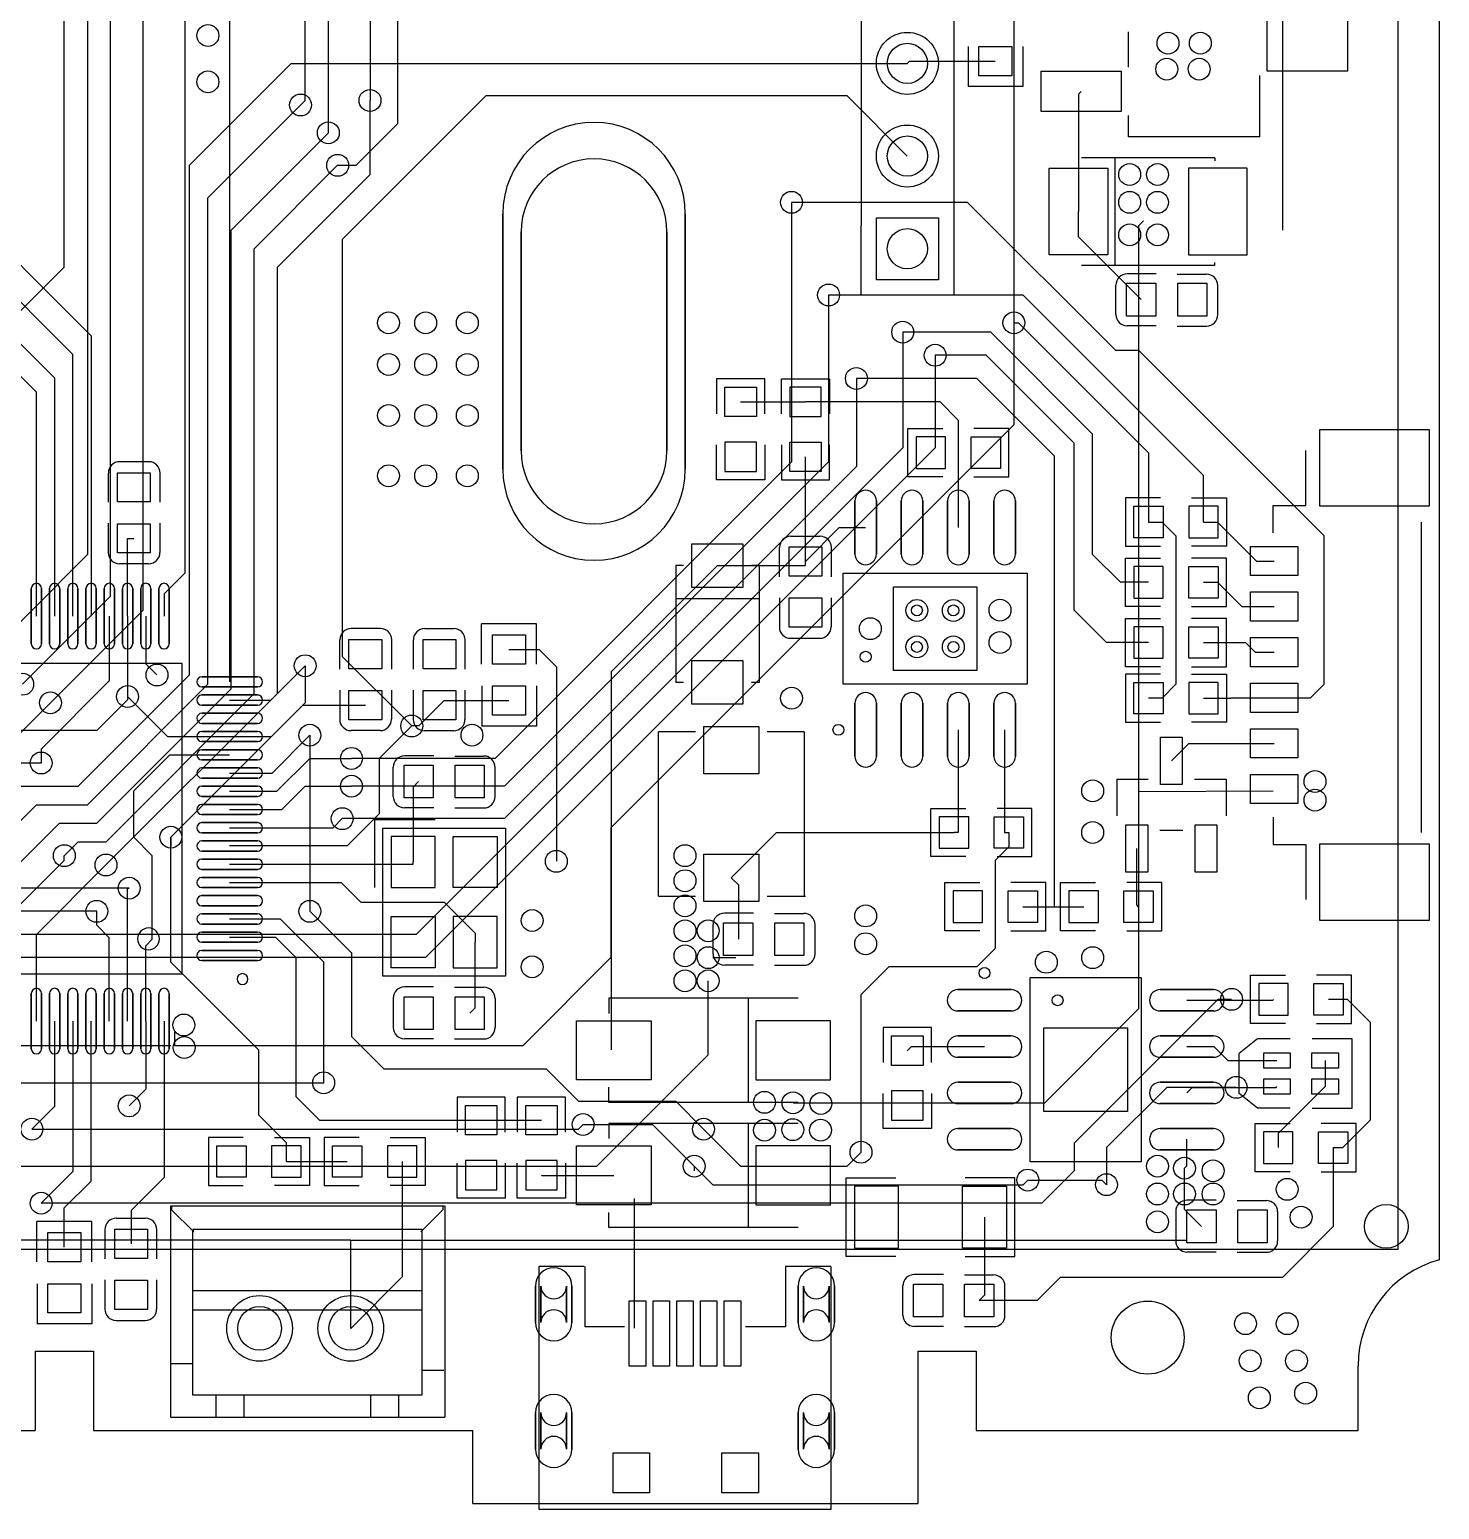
# Model space of a CAD drawing. Header units: millimetres. Extents: x -12.5 to 64.5, y -6.1 to 57.5.
# Drawn here: x 25.84 to 64.5, y -4.71 to 35.85 of the extents above; entities that cross this region are included whole.
import ezdxf

# ---------------------------------------------------------------- set-up
doc = ezdxf.new("R2010")
doc.units = ezdxf.units.MM

msp = doc.modelspace()

# ---------------------------------------------------------------- linework, layer by layer
for points in [[(41.147, 54.483), (41.148, 51.181), (42.29, 51.181), (55.117, 51.181), (60.197, 46.101), (60.197, 30.353)], [(64.499, 2.129), (64.499, 52.871)], [(43.687, 50.3), (43.687, 50.165), (40.004, 50.165), (30.098, 40.259), (30.098, 20.955), (29.532, 20.386), (29.532, 19.774)], [(46.227, 50.3), (46.227, 50.038), (44.449, 48.26), (39.115, 48.26), (31.33, 40.475), (31.33, 17.973)], [(22.859, 25.654), (23.113, 25.654), (26.796, 29.337), (26.796, 43.688), (30.352, 47.244), (43.434, 47.244)], [(26.416, 17.399), (28.956, 19.939), (28.956, 44.45), (30.734, 46.228), (50.038, 46.228)], [(39.671, 44.45), (37.972, 44.45), (35.178, 41.656), (35.178, 33.909)], [(34.036, 33.02), (34.036, 42.164), (35.052, 43.18)], [(27.432, 42.418), (27.432, 21.463), (24.257, 18.288)], [(34.29, 32.131), (34.798, 32.131), (35.941, 33.274), (35.941, 40.894), (36.957, 41.91), (37.719, 41.91)], [(48.641, 38.735), (51.181, 38.735), (51.181, 28.575), (48.641, 28.575), (48.641, 30.48)], [(48.641, 38.735), (48.641, 30.48)], [(25.654, 17.907), (25.654, 17.907), (28.067, 20.32), (28.067, 37.973)], [(33.274, 33.782), (33.401, 33.909), (33.401, 37.592)], [(52.832, 36.703), (52.832, 36.703), (52.832, 27.813)], [(55.976, 34.823), (55.976, 35.792)], [(51.579, 35.386), (51.579, 34.286)], [(53.079, 35.386), (53.079, 34.286)], [(23.494, 13.081), (25.526, 15.113), (27.177, 15.113), (30.225, 18.161), (30.225, 32.131), (33.019, 34.925), (49.91, 34.925)], [(49.91, 34.925), (49.974, 34.986), (52.323, 34.986)], [(59.576, 32.908), (59.576, 34.592)], [(53.074, 34.286), (51.574, 34.286)], [(54.678, 34.158), (54.604, 34.084), (54.604, 30.861)], [(24.638, 13.081), (24.638, 13.208), (26.035, 14.605), (27.432, 14.605), (30.733, 17.906), (30.733, 31.241), (33.274, 33.782)], [(27.939, 12.954), (32.638, 17.653), (32.638, 29.337), (35.178, 31.877), (35.178, 33.909)], [(49.91, 32.385), (48.259, 34.036), (38.353, 34.036), (34.416, 30.099), (34.416, 18.669), (36.321, 16.764)], [(55.976, 32.908), (55.976, 33.492)], [(25.526, 12.954), (26.669, 14.097), (27.685, 14.097), (31.369, 17.78), (31.369, 30.353), (34.036, 33.02)], [(59.576, 32.908), (55.976, 32.908)], [(26.796, 13.208), (27.177, 13.589), (27.94, 13.589), (32.004, 17.653), (32.004, 29.845), (34.29, 32.131)], [(58.341, 32.337), (54.689, 32.337)], [(55.611, 29.385), (55.611, 32.337)], [(58.341, 32.337), (58.341, 32.252)], [(20.32, 31.242), (23.749, 31.242), (27.53, 27.46), (27.53, 19.774)], [(46.735, 31.115), (46.735, 24.002), (38.608, 15.875), (34.671, 15.875)], [(59.966, 17.536), (60.969, 17.536), (61.34, 17.907), (61.34, 21.971), (56.26, 27.051), (55.625, 27.051), (51.561, 31.115), (46.735, 31.115)], [(56.324, 28.448), (54.604, 30.168), (54.604, 30.861)], [(26.032, 19.774), (26.032, 25.911), (21.336, 30.607)], [(46.776, 6.434), (53.677, 6.434), (56.26, 9.017), (56.26, 30.48), (56.387, 30.607)], [(23.368, 29.591), (23.368, 29.466), (26.532, 26.302), (26.532, 19.774)], [(27.03, 19.774), (27.03, 26.945), (24.638, 29.337)], [(58.341, 29.385), (54.689, 29.385)], [(58.341, 29.385), (58.341, 29.47)], [(55.626, 28.042), (55.626, 28.842)], [(56.736, 29.152), (55.936, 29.152)], [(57.312, 29.146), (58.112, 29.146)], [(58.421, 28.036), (58.421, 28.836)], [(47.752, 28.575), (47.752, 24.003), (38.862, 15.113), (34.671, 15.113)], [(58.031, 22.352), (58.031, 23.63), (53.085, 28.575), (47.751, 28.575)], [(52.832, 27.813), (52.832, 25.02), (41.782, 13.97), (41.782, 10.414), (39.369, 8.001), (29.827, 8.001), (29.827, 8.382)], [(52.831, 27.813), (52.958, 27.813), (56.524, 24.25), (56.524, 22.352)], [(56.736, 27.732), (55.936, 27.732)], [(57.312, 27.726), (58.112, 27.726)], [(49.783, 27.559), (49.783, 24.384), (36.448, 11.049), (23.621, 11.049), (22.986, 10.414)], [(56.524, 20.701), (55.752, 20.701), (54.99, 21.463), (54.99, 24.765), (52.196, 27.559), (49.783, 27.559)], [(50.672, 26.924), (50.672, 24.384), (36.702, 10.414), (24.129, 10.414)], [(56.524, 19.05), (55.371, 19.05), (54.482, 19.939), (54.482, 24.511), (52.069, 26.924), (50.672, 26.924)], [(48.514, 26.289), (48.514, 23.876), (38.862, 14.224), (34.417, 14.224)], [(46, 25.318), (46, 26.277), (44.678, 26.277), (44.678, 25.318)], [(46.456, 25.318), (46.456, 26.277), (47.778, 26.277), (47.778, 25.318)], [(53.946, 11.811), (53.946, 24.158), (51.815, 26.289), (48.513, 26.289)], [(45.338, 25.644), (47.116, 25.644), (47.116, 25.644)], [(47.116, 25.644), (47.126, 25.654), (50.799, 25.654), (51.307, 25.146), (51.307, 22.202)], [(50.882, 23.596), (49.923, 23.596), (49.923, 24.918), (50.882, 24.918)], [(51.734, 23.596), (52.693, 23.596), (52.693, 24.918), (51.734, 24.918)], [(46, 24.466), (46, 23.507), (44.678, 23.507), (44.678, 24.466)], [(46.456, 24.466), (46.456, 23.507), (47.778, 23.507), (47.778, 24.466)], [(29.114, 24.004), (28.314, 24.004)], [(47.116, 21.273), (47.116, 21.273), (47.116, 24.138)], [(59.944, 22.811), (60.833, 22.811), (60.833, 24.311)], [(28.004, 22.895), (28.004, 23.695)], [(29.424, 22.895), (29.424, 23.695)], [(56.851, 23.013), (55.892, 23.013), (55.892, 21.691), (56.851, 21.691)], [(57.703, 23.013), (58.662, 23.013), (58.662, 21.691), (57.703, 21.691)], [(59.944, 22.061), (59.944, 22.811)], [(27.998, 22.319), (27.998, 21.519)], [(29.418, 22.319), (29.418, 21.519)], [(56.524, 22.352), (56.895, 22.352), (57.276, 21.971), (57.276, 17.907), (56.895, 17.526), (56.524, 17.526)], [(58.031, 22.352), (58.419, 22.352), (59.486, 21.285), (59.966, 21.285)], [(64.008, 13.843), (64.008, 22.352)], [(28.531, 17.569), (28.531, 17.483), (27.685, 16.637), (24.002, 16.637), (18.689, 21.953), (18.414, 21.953)], [(28.531, 19.774), (28.531, 21.905), (28.701, 21.905)], [(46.717, 21.964), (47.517, 21.964)], [(47.116, 21.273), (48.046, 22.202), (48.767, 22.202)], [(46.407, 20.854), (46.407, 21.654)], [(47.827, 20.854), (47.827, 21.654)], [(29.108, 21.209), (28.308, 21.209)], [(41.8, 7.884), (41.8, 18.253), (44.703, 21.158)], [(43.561, 21.158), (43.561, 19.686), (43.561, 19.686), (43.561, 17.958)], [(43.773, 21.158), (43.561, 21.158)], [(44.703, 21.158), (47.116, 21.158), (47.116, 21.273)], [(45.847, 21.158), (45.635, 21.158)], [(45.847, 21.158), (45.847, 17.958)], [(56.851, 20.04), (55.892, 20.04), (55.892, 21.362), (56.851, 21.362)], [(57.703, 20.04), (58.662, 20.04), (58.662, 21.362), (57.703, 21.362)], [(27.686, 11.684), (22.732, 11.684), (20.827, 9.779), (-7.875, 9.779), (-9.018, 10.922), (-9.018, 20.067), (-9.779, 20.828)], [(28.575, 12.319), (22.605, 12.319), (20.7, 10.414), (-6.351, 10.414), (-8.001, 12.064), (-8.001, 19.939), (-7.239, 20.701)], [(26.162, 15.748), (23.749, 15.748), (18.415, 21.082), (-2.413, 21.082)], [(58.031, 20.701), (58.419, 20.701), (59.085, 20.036), (59.966, 20.036)], [(45.847, 20.248), (43.561, 20.248)], [(46.402, 20.278), (46.402, 19.478)], [(47.821, 20.278), (47.821, 19.478)], [(28.031, 19.774), (28.031, 17.999), (26.161, 16.129), (26.161, 15.748)], [(28.531, 19.774), (28.531, 17.569)], [(29.031, 19.774), (29.031, 18.466), (29.336, 18.161)], [(38.239, 18.461), (38.239, 19.562)], [(39.739, 19.561), (38.239, 19.561)], [(39.739, 18.461), (39.739, 19.562)], [(56.851, 18.389), (55.892, 18.389), (55.892, 19.711), (56.851, 19.711)], [(57.703, 18.389), (58.662, 18.389), (58.662, 19.711), (57.703, 19.711)], [(34.354, 18.323), (34.354, 19.123)], [(35.464, 19.432), (34.664, 19.432)], [(35.774, 18.323), (35.774, 19.123)], [(36.368, 18.321), (36.368, 19.121)], [(36.678, 19.431), (37.478, 19.431)], [(37.788, 18.321), (37.788, 19.121)], [(46.711, 19.169), (47.511, 19.169)], [(38.988, 18.86), (39.814, 18.86), (40.289, 18.387), (40.289, 13.056)], [(58.031, 19.05), (59.181, 19.05), (59.445, 18.786), (59.966, 18.786)], [(33.401, 18.415), (33.401, 17.399), (29.718, 13.716), (29.718, 13.716), (29.718, 13.462)], [(31.33, 17.473), (32.46, 17.473), (33.4, 18.415)], [(38.244, 17.86), (38.244, 16.76)], [(39.744, 17.86), (39.744, 16.76)], [(43.773, 17.958), (43.561, 17.958)], [(45.847, 17.958), (45.635, 17.958)], [(56.851, 18.187), (55.892, 18.187), (55.892, 16.865), (56.851, 16.865)], [(57.703, 18.187), (58.662, 18.187), (58.662, 16.865), (57.703, 16.865)], [(28.531, 17.569), (28.531, 17.569), (29.628, 16.475), (31.33, 16.475)], [(34.348, 17.747), (34.348, 16.947)], [(35.768, 17.747), (35.768, 16.947)], [(36.362, 17.745), (36.362, 16.945)], [(37.083, 17.333), (37.21, 17.46), (38.988, 17.46)], [(37.782, 17.745), (37.782, 16.945)], [(58.031, 17.526), (58.78, 17.526), (58.79, 17.536), (59.966, 17.536)], [(20.23, 13.975), (22.991, 13.975), (26.415, 17.399)], [(31.33, 16.475), (32.476, 16.475), (33.337, 17.333), (35.051, 17.333)], [(37.083, 17.333), (36.514, 16.764), (36.321, 16.764)], [(36.321, 16.764), (35.432, 15.875), (35.432, 14.351), (34.556, 13.475), (31.33, 13.475)], [(35.458, 16.637), (34.658, 16.637)], [(36.672, 16.636), (37.472, 16.636)], [(39.739, 16.76), (38.239, 16.76)], [(51.307, 16.657), (51.307, 13.843), (51.19, 13.843)], [(52.577, 16.657), (52.577, 13.843), (52.697, 13.843)], [(31.33, 15.474), (32.491, 15.474), (33.527, 16.51)], [(33.527, 16.51), (33.527, 11.684)], [(43.085, 12.101), (43.085, 16.601)], [(44.104, 16.601), (43.085, 16.601)], [(47.085, 16.601), (46.066, 16.601)], [(47.085, 16.601), (47.085, 12.101)], [(57.149, 15.804), (57.632, 16.287), (59.966, 16.287)], [(29.031, 8.674), (29.031, 10.742), (29.209, 10.922), (29.209, 13.208), (28.701, 13.716), (28.701, 14.986), (29.689, 15.974), (31.33, 15.974)], [(31.33, 14.973), (32.628, 14.973), (33.53, 15.875), (34.67, 15.875)], [(36.924, 15.944), (36.124, 15.944)], [(37.5, 15.938), (38.3, 15.938)], [(35.814, 14.834), (35.814, 15.634)], [(38.609, 14.828), (38.609, 15.628)], [(31.33, 14.473), (32.763, 14.473), (33.403, 15.113), (34.67, 15.113)], [(36.512, 15.24), (36.362, 15.09), (36.362, 13.038)], [(55.65, 15.305), (56.514, 15.305)], [(55.65, 15.305), (55.65, 14.305)], [(57.786, 15.305), (58.65, 15.305)], [(58.65, 15.305), (58.65, 14.305)], [(56.26, 14.968), (59.943, 14.986)], [(31.33, 13.975), (34.167, 13.975), (34.416, 14.224)], [(36.924, 14.524), (36.124, 14.524)], [(37.5, 14.518), (38.3, 14.518)], [(51.517, 13.182), (50.558, 13.182), (50.558, 14.504), (51.517, 14.504)], [(52.369, 13.182), (53.328, 13.182), (53.328, 14.504), (52.369, 14.504)], [(59.944, 14.261), (59.944, 13.511)], [(36.961, 14.195), (35.304, 14.195), (35.304, 12.338)], [(45.084, 12.601), (46.326, 13.843), (51.19, 13.843)], [(52.697, 13.843), (52.697, 13.455), (52.323, 13.081), (52.323, 10.668), (51.815, 10.16), (49.402, 10.16), (48.64, 9.398), (48.64, 5.08)], [(56.836, 13.905), (57.464, 13.905)], [(32.885, 4.826), (32.885, 5.342), (32.13, 6.096), (32.13, 7.874), (29.717, 10.287), (29.717, 13.716)], [(56.253, 11.811), (56.199, 11.864), (56.199, 13.406)], [(59.944, 13.511), (60.833, 13.511), (60.833, 12.011)], [(25.531, 8.674), (25.531, 11.816), (26.796, 13.081), (26.796, 13.208)], [(31.33, 12.974), (36.362, 12.974), (36.362, 13.038)], [(26.032, 8.674), (26.032, 11.044), (27.939, 12.954)], [(45.084, 12.601), (45.277, 12.408), (45.277, 10.922)], [(28.531, 8.674), (28.531, 12.319), (28.574, 12.319)], [(31.33, 12.474), (34.388, 12.474), (34.924, 11.938), (37.21, 11.938)], [(51.898, 11.15), (50.939, 11.15), (50.939, 12.472), (51.898, 12.472)], [(52.75, 11.15), (53.709, 11.15), (53.709, 12.472), (52.75, 12.472)], [(55.073, 11.15), (54.114, 11.15), (54.114, 12.472), (55.073, 12.472)], [(55.925, 11.15), (56.884, 11.15), (56.884, 12.472), (55.925, 12.472)], [(37.21, 11.938), (38.061, 11.087), (38.061, 10.838)], [(43.085, 12.101), (44.104, 12.101)], [(46.066, 12.101), (47.117, 12.101)], [(53.078, 11.811), (54.746, 11.811)], [(28.031, 8.674), (28.031, 10.958), (27.685, 11.303), (27.685, 11.684)], [(33.908, 6.985), (33.908, 10.287), (32.722, 11.473), (31.33, 11.473)], [(33.528, 11.684), (34.67, 10.542), (34.67, 8.255), (35.559, 7.366), (40.005, 7.366), (40.894, 6.477), (43.561, 6.477), (44.323, 5.715)], [(45.694, 11.632), (44.894, 11.632)], [(46.27, 11.626), (47.07, 11.626)], [(31.33, 10.973), (32.587, 10.973), (33.146, 10.414), (33.146, 6.604), (33.791, 5.962), (38.226, 5.962)], [(44.584, 10.522), (44.584, 11.322)], [(47.379, 10.516), (47.379, 11.316)], [(37.911, 8.89), (38.061, 9.04), (38.061, 10.838)], [(44.576, 10.414), (45.211, 10.414)], [(45.694, 10.212), (44.894, 10.212)], [(46.27, 10.207), (47.07, 10.207)], [(21.844, 6.096), (22.86, 6.096), (24.257, 4.699), (41.401, 4.699), (44.449, 7.747), (44.449, 9.779)], [(60.28, 8.61), (59.321, 8.61), (59.321, 9.932), (60.28, 9.932)], [(61.132, 8.61), (62.091, 8.61), (62.091, 9.932), (61.132, 9.932)], [(36.922, 9.612), (36.122, 9.612)], [(37.498, 9.606), (38.298, 9.606)], [(58.801, 9.271), (58.42, 9.271), (54.482, 5.333), (54.482, 4.571), (53.594, 3.683), (26.162, 3.683)], [(35.813, 9.302), (35.813, 8.502)], [(38.608, 9.296), (38.608, 8.496)], [(46.919, 9.3), (41.727, 9.3)], [(41.727, 9.3), (41.727, 8.887)], [(45.557, 6.448), (45.557, 9.3)], [(57.573, 9.246), (59.928, 9.246), (59.953, 9.271)], [(61.587, 5.207), (61.848, 5.207), (62.61, 5.969), (62.61, 8.636), (61.975, 9.271), (61.46, 9.271)], [(26.532, 8.674), (26.532, 6.337), (25.907, 5.715)], [(27.03, 8.674), (27.03, 4.552), (26.161, 3.683)], [(26.796, 2.479), (26.796, 3.556), (27.53, 4.29), (27.53, 8.674)], [(29.031, 8.674), (29.031, 6.805), (28.574, 6.35)], [(29.532, 8.674), (29.532, 4.384), (28.628, 3.482), (28.628, 2.571)], [(36.922, 8.192), (36.122, 8.192)], [(37.498, 8.186), (38.298, 8.186)], [(50.572, 7.538), (50.572, 8.497), (49.25, 8.497), (49.25, 7.538)], [(60.406, 8.189), (59.507, 8.189), (59.007, 7.79)], [(61.006, 6.289), (62.106, 6.289), (62.106, 8.189), (61.006, 8.189)], [(29.718, 8.001), (-8.745, 8.001)], [(49.91, 7.864), (50.022, 7.976), (52.029, 7.976)], [(57.573, 7.976), (58.318, 7.976), (58.699, 7.595), (60.045, 7.595)], [(60.406, 6.289), (59.507, 6.289), (59.007, 6.688), (59.007, 7.79)], [(61.366, 7.595), (61.366, 6.884)], [(24.257, 6.604), (24.638, 6.985), (33.909, 6.985), (33.909, 6.985)], [(38.888, 5.633), (38.888, 6.592), (37.566, 6.592), (37.566, 5.633)], [(40.539, 5.633), (40.539, 6.592), (39.217, 6.592), (39.217, 5.633)], [(41.727, 6.448), (41.727, 6.861)], [(50.572, 6.686), (50.572, 5.727), (49.25, 5.727), (49.25, 6.686)], [(58.928, 6.858), (57.023, 6.858), (55.372, 5.207), (55.372, 4.191)], [(57.573, 6.706), (57.723, 6.858), (58.927, 6.858)], [(58.927, 6.858), (60.019, 6.858), (60.045, 6.884)], [(61.366, 6.884), (60.08, 5.596), (60.08, 5.207)], [(46.919, 6.448), (41.727, 6.448)], [(25.907, 5.715), (40.893, 5.715), (41.02, 5.842)], [(38.226, 5.962), (39.877, 5.962)], [(41.021, 5.842), (42.926, 5.842), (44.068, 4.699), (44.068, 4.572)], [(46.919, 5.871), (41.727, 5.871)], [(41.727, 5.871), (41.727, 5.458)], [(44.322, 5.715), (45.338, 4.699), (48.26, 4.699), (48.641, 5.08)], [(45.557, 3.019), (45.557, 5.871)], [(60.407, 4.546), (59.448, 4.546), (59.448, 5.868), (60.407, 5.868)], [(61.259, 4.546), (62.218, 4.546), (62.218, 5.868), (61.259, 5.868)], [(34.652, 0.254), (34.652, 2.667), (22.605, 2.667), (19.938, 5.334), (19.049, 5.334)], [(31.705, 5.487), (30.746, 5.487), (30.746, 4.165), (31.705, 4.165)], [(32.557, 5.487), (33.516, 5.487), (33.516, 4.165), (32.557, 4.165)], [(34.88, 5.487), (33.921, 5.487), (33.921, 4.165), (34.88, 4.165)], [(35.732, 5.487), (36.691, 5.487), (36.691, 4.165), (35.732, 4.165)], [(57.51, 4.643), (57.573, 4.707), (57.573, 5.436)], [(61.587, 5.207), (61.587, 3.041), (60.197, 1.651), (54.101, 1.651), (53.466, 1.016), (51.881, 1.016)], [(32.885, 4.826), (34.553, 4.826)], [(36.06, 4.826), (36.06, 1.661), (34.652, 0.254)], [(38.888, 4.781), (38.888, 3.822), (37.566, 3.822), (37.566, 4.781)], [(40.539, 4.781), (40.539, 3.822), (39.217, 3.822), (39.217, 4.781)], [(44.068, 4.699), (44.576, 4.191), (53.086, 4.191), (53.213, 4.318)], [(57.975, 3.048), (57.51, 3.513), (57.51, 4.643)], [(39.877, 4.453), (39.887, 4.445), (41.864, 4.445)], [(49.595, 2.223), (48.235, 2.223), (48.235, 4.381), (49.595, 4.381)], [(51.497, 2.223), (52.857, 2.223), (52.857, 4.381), (51.497, 4.381)], [(53.213, 4.318), (55.245, 4.318), (55.372, 4.191)], [(42.417, 3.81), (42.417, 0.257)], [(58.378, 3.763), (57.578, 3.763)], [(58.954, 3.758), (59.754, 3.758)], [(28.222, 3.269), (29.022, 3.269)], [(29.712, 3.607), (29.712, -2.193)], [(29.712, 3.607), (37.212, 3.607)], [(29.737, 3.581), (29.737, 3.505), (30.347, 2.896)], [(37.179, 3.581), (37.179, 3.505), (36.57, 2.896)], [(37.23, 3.607), (37.23, -2.184)], [(41.727, 3.019), (41.727, 3.432)], [(52.024, 3.302), (52.024, 1.161), (51.881, 1.016)], [(57.269, 3.454), (57.269, 2.654)], [(60.064, 3.448), (60.064, 2.648)], [(26.047, 2.078), (26.047, 3.179)], [(27.547, 3.178), (26.047, 3.178)], [(27.547, 2.078), (27.547, 3.179)], [(27.913, 2.159), (27.913, 2.959)], [(29.332, 2.159), (29.332, 2.959)], [(30.321, 2.972), (36.595, 2.972), (36.595, -1.575)], [(30.321, -1.575), (30.321, 2.946), (30.347, 2.946)], [(46.919, 3.019), (41.727, 3.019)], [(34.671, 2.667), (57.569, 2.667)], [(58.378, 2.344), (57.578, 2.344)], [(58.954, 2.338), (59.754, 2.338)], [(41.054, 1.951), (39.804, 1.951)], [(39.804, 1.951), (39.804, -4.709)], [(41.064, 1.951), (41.064, 0.303)], [(46.566, 1.951), (46.566, 0.303)], [(47.815, 1.951), (46.566, 1.951)], [(47.815, 1.951), (47.815, -4.709)], [(50.901, 1.726), (50.101, 1.726)], [(51.477, 1.72), (52.277, 1.72)], [(26.052, 1.477), (26.052, 0.377)], [(27.552, 1.477), (27.552, 0.377)], [(27.907, 1.583), (27.907, 0.783)], [(29.326, 1.583), (29.326, 0.783)], [(30.321, 1.295), (36.595, 1.295)], [(49.791, 0.616), (49.791, 1.416)], [(52.586, 0.61), (52.586, 1.41)], [(28.217, 0.473), (29.017, 0.473)], [(30.321, 0.762), (36.595, 0.762)], [(27.547, 0.377), (26.047, 0.377)], [(41.064, 0.303), (42.154, 0.303)], [(45.474, 0.303), (46.566, 0.303)], [(50.901, 0.306), (50.101, 0.306)], [(51.477, 0.301), (52.277, 0.301)], [(26, -0.373), (26, -2.55)], [(26, -0.373), (27.6, -0.373)], [(27.6, -0.373), (27.6, -2.55)], [(50.2, -0.373), (51.8, -0.373)], [(50.2, -0.373), (50.2, -4.55)], [(51.8, -0.373), (51.8, -2.55)], [(29.712, -0.711), (30.296, -0.711)], [(62.27, -2.55), (62.27, -0.77)], [(36.62, -0.889), (37.205, -0.889)], [(36.595, -1.575), (30.321, -1.575)], [(30.956, -2.159), (30.956, -1.575)], [(31.731, -2.172), (31.731, -1.587)], [(35.198, -2.159), (35.198, -1.575)], [(35.973, -2.172), (35.973, -1.587)], [(29.73, -2.184), (37.23, -2.184)], [(7.1, -2.55), (26, -2.55)], [(27.6, -2.55), (38, -2.55)], [(38, -4.55), (38, -2.55)], [(51.8, -2.55), (62.271, -2.55)], [(38, -4.549), (50.2, -4.549)], [(47.815, -4.709), (39.814, -4.709)]]:
    msp.add_lwpolyline(points)
for points in [[(-5.843, 2.413), (-5.843, 52.413), (63.357, 52.413), (63.357, 2.413), (-5.843, 2.413)], [(61.975, 38.208), (61.975, 34.708), (59.775, 34.708), (59.775, 38.208)], [(52.774, 35.387), (52.774, 34.587), (51.874, 34.587), (51.874, 35.387)], [(55.777, 34.708), (55.777, 33.608), (53.577, 33.608), (53.577, 34.708)], [(55.408, 32.049), (55.408, 29.673), (53.8, 29.673), (53.8, 32.049)], [(57.622, 32.049), (57.622, 29.673), (59.23, 29.673), (59.23, 32.049)], [(38.82, 30.805), (38.82, 23.805)], [(43.82, 30.805), (43.82, 23.805)], [(49.061, 28.995), (49.061, 30.695), (50.761, 30.695), (50.761, 28.995)], [(39.32, 30.305), (39.32, 24.305)], [(43.32, 30.305), (43.32, 24.305)], [(56.723, 27.998), (55.923, 27.998), (55.923, 28.898), (56.723, 28.898)], [(58.123, 27.998), (57.323, 27.998), (57.323, 28.898), (58.123, 28.898)], [(45.771, 25.242), (44.907, 25.242), (44.907, 26.048), (45.771, 26.048)], [(46.685, 25.242), (47.549, 25.242), (47.549, 26.048), (46.685, 26.048)], [(61.216, 22.786), (61.216, 24.886), (64.216, 24.886), (64.216, 22.786)], [(45.771, 24.542), (44.907, 24.542), (44.907, 23.736), (45.771, 23.736)], [(46.685, 24.542), (47.549, 24.542), (47.549, 23.736), (46.685, 23.736)], [(50.958, 23.825), (50.958, 24.689), (50.152, 24.689), (50.152, 23.825)], [(51.658, 23.825), (51.658, 24.689), (52.464, 24.689), (52.464, 23.825)], [(29.152, 23.706), (29.152, 22.906), (28.252, 22.906), (28.252, 23.706)], [(48.474, 21.475), (48.474, 22.932)], [(49.062, 21.475), (49.062, 22.932)], [(49.744, 21.475), (49.744, 22.932)], [(50.332, 21.475), (50.332, 22.932)], [(51.014, 21.475), (51.014, 22.932)], [(51.602, 21.475), (51.602, 22.932)], [(52.284, 21.475), (52.284, 22.932)], [(52.872, 21.475), (52.872, 22.932)], [(56.927, 22.784), (56.927, 21.92), (56.121, 21.92), (56.121, 22.784)], [(57.627, 22.784), (57.627, 21.92), (58.433, 21.92), (58.433, 22.784)], [(29.152, 22.306), (29.152, 21.506), (28.252, 21.506), (28.252, 22.306)], [(45.404, 21.758), (45.404, 20.558), (44.004, 20.558), (44.004, 21.758)], [(46.667, 20.874), (46.667, 21.674), (47.567, 21.674), (47.567, 20.874)], [(59.316, 20.886), (59.316, 21.686), (60.616, 21.686), (60.616, 20.886)], [(56.927, 20.269), (56.927, 21.133), (56.121, 21.133), (56.121, 20.269)], [(57.627, 20.269), (57.627, 21.133), (58.433, 21.133), (58.433, 20.269)], [(48.147, 17.91), (48.147, 20.952), (53.199, 20.952), (53.199, 17.91), (48.147, 17.91)], [(25.891, 20.534), (25.891, 19.014)], [(26.171, 20.534), (26.171, 19.014)], [(26.391, 20.534), (26.391, 19.014)], [(26.671, 20.534), (26.671, 19.014)], [(26.891, 20.534), (26.891, 19.014)], [(27.171, 20.534), (27.171, 19.014)], [(27.391, 20.534), (27.391, 19.014)], [(27.671, 20.534), (27.671, 19.014)], [(27.891, 20.534), (27.891, 19.014)], [(28.171, 20.534), (28.171, 19.014)], [(28.391, 20.534), (28.391, 19.014)], [(28.671, 20.534), (28.671, 19.014)], [(28.891, 20.534), (28.891, 19.014)], [(29.171, 20.534), (29.171, 19.014)], [(29.391, 20.534), (29.391, 19.014)], [(29.671, 20.534), (29.671, 19.014)], [(49.528, 18.286), (49.528, 20.576), (51.818, 20.576), (51.818, 18.286)], [(59.316, 19.636), (59.316, 20.436), (60.616, 20.436), (60.616, 19.636)], [(46.667, 19.474), (46.667, 20.274), (47.567, 20.274), (47.567, 19.474)], [(56.927, 18.618), (56.927, 19.482), (56.121, 19.482), (56.121, 18.618)], [(57.627, 18.618), (57.627, 19.482), (58.433, 19.482), (58.433, 18.618)], [(35.502, 19.134), (35.502, 18.334), (34.602, 18.334), (34.602, 19.134)], [(36.634, 18.334), (36.634, 19.134), (37.534, 19.134), (37.534, 18.334)], [(39.439, 19.261), (39.439, 18.461), (38.539, 18.461), (38.539, 19.261)], [(59.316, 18.386), (59.316, 19.186), (60.616, 19.186), (60.616, 18.386)], [(21.531, 9.974), (30.031, 9.974), (30.031, 18.474), (21.531, 18.474), (21.531, 9.974)], [(45.404, 18.558), (45.404, 17.358), (44.004, 17.358), (44.004, 18.558)], [(30.571, 18.114), (32.091, 18.114)], [(39.439, 17.861), (39.439, 17.061), (38.539, 17.061), (38.539, 17.861)], [(56.927, 17.958), (56.927, 17.094), (56.121, 17.094), (56.121, 17.958)], [(57.627, 17.958), (57.627, 17.094), (58.433, 17.094), (58.433, 17.958)], [(59.316, 17.136), (59.316, 17.936), (60.616, 17.936), (60.616, 17.136)], [(30.571, 17.834), (32.091, 17.834)], [(30.571, 17.614), (32.091, 17.614)], [(35.502, 17.734), (35.502, 16.934), (34.602, 16.934), (34.602, 17.734)], [(36.634, 16.934), (36.634, 17.734), (37.534, 17.734), (37.534, 16.934)], [(30.571, 17.334), (32.091, 17.334)], [(30.571, 17.114), (32.091, 17.114)], [(48.474, 15.93), (48.474, 17.387)], [(49.062, 15.93), (49.062, 17.387)], [(49.744, 15.93), (49.744, 17.387)], [(50.332, 15.93), (50.332, 17.387)], [(51.014, 15.93), (51.014, 17.387)], [(51.602, 15.93), (51.602, 17.387)], [(52.284, 15.93), (52.284, 17.387)], [(52.872, 15.93), (52.872, 17.387)], [(30.571, 16.834), (32.091, 16.834)], [(45.835, 15.451), (44.335, 15.451), (44.335, 16.751), (45.835, 16.751)], [(59.316, 15.886), (59.316, 16.686), (60.616, 16.686), (60.616, 15.886)], [(30.571, 16.614), (32.091, 16.614)], [(30.571, 16.334), (32.091, 16.334)], [(56.85, 15.155), (56.85, 16.455), (57.45, 16.455), (57.45, 15.155)], [(30.571, 16.114), (32.091, 16.114)], [(30.571, 15.834), (32.091, 15.834)], [(30.571, 15.614), (32.091, 15.614)], [(36.911, 14.79), (36.111, 14.79), (36.111, 15.69), (36.911, 15.69)], [(38.311, 14.79), (37.511, 14.79), (37.511, 15.69), (38.311, 15.69)], [(59.316, 14.636), (59.316, 15.436), (60.616, 15.436), (60.616, 14.636)], [(30.571, 15.334), (32.091, 15.334)], [(30.571, 15.114), (32.091, 15.114)], [(30.571, 14.834), (32.091, 14.834)], [(30.571, 14.614), (32.091, 14.614)], [(30.571, 14.334), (32.091, 14.334)], [(51.593, 13.411), (51.593, 14.275), (50.787, 14.275), (50.787, 13.411)], [(52.293, 13.411), (52.293, 14.275), (53.099, 14.275), (53.099, 13.411)], [(30.571, 14.114), (32.091, 14.114)], [(30.571, 13.834), (32.091, 13.834)], [(35.533, 13.967), (38.89, 13.967), (38.89, 9.909), (35.533, 9.909), (35.533, 13.967)], [(55.9, 12.755), (55.9, 14.055), (56.5, 14.055), (56.5, 12.755)], [(57.8, 12.755), (57.8, 14.055), (58.4, 14.055), (58.4, 12.755)], [(30.571, 13.614), (32.091, 13.614)], [(35.761, 12.338), (36.961, 12.338), (36.961, 13.738), (35.761, 13.738)], [(38.661, 12.338), (37.461, 12.338), (37.461, 13.738), (38.661, 13.738)], [(61.216, 11.436), (61.216, 13.536), (64.216, 13.536), (64.216, 11.436)], [(30.571, 13.334), (32.091, 13.334)], [(30.571, 13.114), (32.091, 13.114)], [(45.835, 11.951), (44.335, 11.951), (44.335, 13.251), (45.835, 13.251)], [(30.571, 12.834), (32.091, 12.834)], [(30.571, 12.614), (32.091, 12.614)], [(30.571, 12.334), (32.091, 12.334)], [(51.974, 11.379), (51.974, 12.243), (51.168, 12.243), (51.168, 11.379)], [(52.674, 11.379), (52.674, 12.243), (53.48, 12.243), (53.48, 11.379)], [(55.149, 11.379), (55.149, 12.243), (54.343, 12.243), (54.343, 11.379)], [(55.849, 11.379), (55.849, 12.243), (56.655, 12.243), (56.655, 11.379)], [(30.571, 12.114), (32.091, 12.114)], [(30.571, 11.834), (32.091, 11.834)], [(30.571, 11.614), (32.091, 11.614)], [(35.761, 11.538), (36.961, 11.538), (36.961, 10.138), (35.761, 10.138)], [(38.661, 11.538), (37.461, 11.538), (37.461, 10.138), (38.661, 10.138)], [(45.674, 10.472), (44.874, 10.472), (44.874, 11.372), (45.674, 11.372)], [(47.074, 10.472), (46.274, 10.472), (46.274, 11.372), (47.074, 11.372)], [(30.571, 11.334), (32.091, 11.334)], [(30.571, 11.114), (32.091, 11.114)], [(30.571, 10.834), (32.091, 10.834)], [(30.571, 10.614), (32.091, 10.614)], [(30.571, 10.334), (32.091, 10.334)], [(53.278, 9.867), (56.321, 9.867), (56.321, 4.815), (53.278, 4.815), (53.278, 9.867)], [(25.891, 9.434), (25.891, 7.914)], [(26.171, 9.434), (26.171, 7.914)], [(26.391, 9.434), (26.391, 7.914)], [(26.671, 9.434), (26.671, 7.914)], [(26.891, 9.434), (26.891, 7.914)], [(27.171, 9.434), (27.171, 7.914)], [(27.391, 9.434), (27.391, 7.914)], [(27.671, 9.434), (27.671, 7.914)], [(27.891, 9.434), (27.891, 7.914)], [(28.171, 9.434), (28.171, 7.914)], [(28.391, 9.434), (28.391, 7.914)], [(28.671, 9.434), (28.671, 7.914)], [(28.891, 9.434), (28.891, 7.914)], [(29.171, 9.434), (29.171, 7.914)], [(29.391, 9.434), (29.391, 7.914)], [(29.671, 9.434), (29.671, 7.914)], [(36.111, 9.34), (36.911, 9.34), (36.911, 8.44), (36.111, 8.44)], [(37.511, 9.34), (38.311, 9.34), (38.311, 8.44), (37.511, 8.44)], [(51.299, 9.54), (52.756, 9.54)], [(56.844, 9.54), (58.301, 9.54)], [(60.356, 8.839), (60.356, 9.703), (59.55, 9.703), (59.55, 8.839)], [(61.056, 8.839), (61.056, 9.703), (61.862, 9.703), (61.862, 8.839)], [(51.299, 8.952), (52.756, 8.952)], [(56.844, 8.952), (58.301, 8.952)], [(42.886, 8.684), (42.886, 7.064), (40.839, 7.064), (40.839, 8.684)], [(45.76, 8.684), (45.76, 7.064), (47.807, 7.064), (47.807, 8.684)], [(50.343, 7.462), (49.479, 7.462), (49.479, 8.268), (50.343, 8.268)], [(51.299, 8.27), (52.756, 8.27)], [(53.655, 8.486), (55.945, 8.486), (55.945, 6.196), (53.655, 6.196)], [(56.844, 8.27), (58.301, 8.27)], [(60.408, 7.385), (59.684, 7.385), (59.684, 7.804), (60.408, 7.804)], [(61.728, 7.385), (61.004, 7.385), (61.004, 7.804), (61.728, 7.804)], [(51.299, 7.682), (52.756, 7.682)], [(56.844, 7.682), (58.301, 7.682)], [(51.299, 7), (52.756, 7)], [(56.844, 7), (58.301, 7)], [(60.408, 6.674), (59.684, 6.674), (59.684, 7.093), (60.408, 7.093)], [(61.728, 6.674), (61.004, 6.674), (61.004, 7.093), (61.728, 7.093)], [(50.343, 6.762), (49.479, 6.762), (49.479, 5.956), (50.343, 5.956)], [(38.659, 5.557), (37.795, 5.557), (37.795, 6.363), (38.659, 6.363)], [(40.31, 5.557), (39.446, 5.557), (39.446, 6.363), (40.31, 6.363)], [(51.299, 6.412), (52.756, 6.412)], [(56.844, 6.412), (58.301, 6.412)], [(51.299, 5.73), (52.756, 5.73)], [(56.844, 5.73), (58.301, 5.73)], [(60.483, 4.775), (60.483, 5.639), (59.677, 5.639), (59.677, 4.775)], [(61.183, 4.775), (61.183, 5.639), (61.989, 5.639), (61.989, 4.775)], [(31.781, 5.258), (31.781, 4.394), (30.975, 4.394), (30.975, 5.258)], [(32.481, 5.258), (32.481, 4.394), (33.287, 4.394), (33.287, 5.258)], [(34.956, 5.258), (34.956, 4.394), (34.15, 4.394), (34.15, 5.258)], [(35.656, 5.258), (35.656, 4.394), (36.462, 4.394), (36.462, 5.258)], [(42.886, 5.255), (42.886, 3.635), (40.839, 3.635), (40.839, 5.255)], [(45.76, 5.255), (45.76, 3.635), (47.807, 3.635), (47.807, 5.255)], [(51.299, 5.142), (52.756, 5.142)], [(56.844, 5.142), (58.301, 5.142)], [(38.659, 4.857), (37.795, 4.857), (37.795, 4.051), (38.659, 4.051)], [(40.31, 4.857), (39.446, 4.857), (39.446, 4.051), (40.31, 4.051)], [(49.671, 2.452), (49.671, 4.152), (48.463, 4.152), (48.463, 2.452)], [(51.421, 2.452), (51.421, 4.152), (52.629, 4.152), (52.629, 2.452)], [(57.574, 3.498), (58.374, 3.498), (58.374, 2.598), (57.574, 2.598)], [(58.974, 3.498), (59.774, 3.498), (59.774, 2.598), (58.974, 2.598)], [(27.247, 2.878), (27.247, 2.078), (26.347, 2.078), (26.347, 2.878)], [(28.178, 2.172), (28.178, 2.972), (29.078, 2.972), (29.078, 2.172)], [(27.247, 1.478), (27.247, 0.678), (26.347, 0.678), (26.347, 1.478)], [(28.178, 0.772), (28.178, 1.572), (29.078, 1.572), (29.078, 0.772)], [(39.716, 0.413), (39.716, 1.413)], [(39.866, 1.413), (39.866, 0.412)], [(40.566, 1.413), (40.566, 0.412)], [(40.716, 0.413), (40.716, 1.413)], [(46.914, 0.413), (46.914, 1.413)], [(47.064, 1.413), (47.064, 0.412)], [(47.764, 1.413), (47.764, 0.412)], [(47.914, 0.413), (47.914, 1.413)], [(50.881, 0.566), (50.081, 0.566), (50.081, 1.466), (50.881, 1.466)], [(52.281, 0.566), (51.481, 0.566), (51.481, 1.466), (52.281, 1.466)], [(42.741, 1.011), (42.741, -0.787), (42.288, -0.787), (42.288, 1.011)], [(43.391, 1.011), (43.391, -0.787), (42.939, -0.787), (42.939, 1.011)], [(44.041, 1.011), (44.041, -0.787), (43.589, -0.787), (43.589, 1.011)], [(44.691, 1.011), (44.691, -0.787), (44.239, -0.787), (44.239, 1.011)], [(45.342, 1.011), (45.342, -0.787), (44.889, -0.787), (44.889, 1.011)], [(39.716, -3.057), (39.716, -2.057)], [(39.866, -2.057), (39.866, -3.058)], [(40.566, -2.057), (40.566, -3.058)], [(40.716, -3.057), (40.716, -2.057)], [(46.914, -3.057), (46.914, -2.057)], [(47.064, -2.057), (47.064, -3.058)], [(47.764, -2.057), (47.764, -3.058)], [(47.914, -3.057), (47.914, -2.057)], [(41.846, -4.254), (41.846, -3.154), (42.845, -3.154), (42.845, -4.254)], [(44.828, -4.257), (44.828, -3.157), (45.829, -3.157), (45.829, -4.257)]]:
    msp.add_lwpolyline(points, close=True)
for centre, radius in [((30.734, 35.687), 0.3), ((49.911, 34.925), 0.85), ((57.056, 35.477), 0.3), ((57.945, 35.477), 0.3), ((49.911, 34.925), 0.55), ((57.023, 34.767), 0.3), ((57.912, 34.767), 0.3), ((30.734, 34.417), 0.3), ((33.274, 33.782), 0.3), ((35.179, 33.909), 0.3), ((34.036, 33.02), 0.3), ((49.911, 32.385), 0.85), ((49.911, 32.385), 0.55), ((34.29, 32.131), 0.3), ((56.007, 31.877), 0.3), ((56.769, 31.877), 0.3), ((46.735, 31.115), 0.3), ((56.007, 31.115), 0.3), ((56.769, 31.115), 0.3), ((56.007, 30.226), 0.3), ((56.769, 30.226), 0.3), ((49.911, 29.845), 0.55), ((47.752, 28.575), 0.3), ((35.687, 27.813), 0.3), ((36.703, 27.813), 0.3), ((37.846, 27.813), 0.3), ((52.832, 27.813), 0.3), ((49.784, 27.559), 0.3), ((50.673, 26.924), 0.3), ((35.687, 26.67), 0.3), ((36.703, 26.67), 0.3), ((37.846, 26.67), 0.3), ((48.514, 26.289), 0.3), ((35.687, 25.273), 0.3), ((36.703, 25.273), 0.3), ((37.846, 25.273), 0.3), ((35.687, 23.622), 0.3), ((36.703, 23.622), 0.3), ((37.846, 23.622), 0.3), ((50.173, 19.931), 0.3), ((50.173, 19.931), 0.15), ((51.173, 19.931), 0.3), ((51.173, 19.931), 0.15), ((52.451, 19.939), 0.3), ((48.895, 19.431), 0.3), ((50.173, 18.931), 0.3), ((50.173, 18.931), 0.15), ((51.173, 18.931), 0.3), ((51.173, 18.931), 0.15), ((52.451, 19.05), 0.3), ((33.401, 18.415), 0.3), ((48.768, 18.662), 0.15), ((29.337, 18.161), 0.3), ((25.654, 17.907), 0.3), ((28.531, 17.57), 0.3), ((26.416, 17.399), 0.3), ((46.736, 17.526), 0.3), ((36.322, 16.764), 0.3), ((33.528, 16.51), 0.3), ((37.973, 16.51), 0.3), ((48.021, 16.658), 0.15), ((26.162, 15.748), 0.3), ((34.671, 15.875), 0.3), ((34.671, 15.113), 0.3), ((61.087, 15.24), 0.3), ((54.991, 14.986), 0.3), ((61.087, 14.732), 0.3), ((34.417, 14.224), 0.3), ((29.718, 13.716), 0.3), ((54.991, 13.843), 0.3), ((26.797, 13.208), 0.3), ((43.815, 13.208), 0.3), ((27.94, 12.954), 0.3), ((40.288, 13.055), 0.3), ((28.575, 12.319), 0.3), ((43.815, 12.522), 0.3), ((27.686, 11.684), 0.3), ((33.528, 11.684), 0.3), ((43.815, 11.836), 0.3), ((48.768, 11.557), 0.3), ((39.624, 11.43), 0.3), ((43.815, 11.15), 0.3), ((44.45, 11.15), 0.3), ((48.768, 10.795), 0.3), ((43.815, 10.465), 0.3), ((44.45, 10.414), 0.3), ((53.721, 10.287), 0.3), ((54.991, 10.414), 0.3), ((39.624, 10.16), 0.3), ((52.027, 9.992), 0.15), ((43.815, 9.779), 0.3), ((44.45, 9.779), 0.3), ((54.031, 9.246), 0.15), ((58.801, 9.271), 0.3), ((30.074, 8.567), 0.3), ((30.085, 7.949), 0.3), ((33.909, 6.985), 0.3), ((58.928, 6.858), 0.3), ((28.575, 6.35), 0.3), ((45.994, 6.448), 0.3), ((46.777, 6.435), 0.3), ((47.538, 6.417), 0.3), ((41.021, 5.842), 0.3), ((25.908, 5.715), 0.3), ((44.323, 5.715), 0.3), ((45.994, 5.686), 0.3), ((46.77, 5.699), 0.3), ((47.532, 5.686), 0.3), ((48.641, 5.08), 0.3), ((44.068, 4.699), 0.3), ((56.769, 4.699), 0.3), ((57.509, 4.644), 0.3), ((58.293, 4.572), 0.3), ((53.213, 4.318), 0.3), ((55.372, 4.191), 0.3), ((56.769, 3.937), 0.3), ((57.509, 3.937), 0.3), ((58.293, 3.937), 0.3), ((60.325, 4.064), 0.3), ((26.162, 3.683), 0.3), ((56.769, 3.175), 0.3), ((60.706, 3.302), 0.3), ((63.042, 3.048), 0.6), ((32.15, 0.254), 0.9), ((32.15, 0.254), 0.599), ((34.652, 0.254), 0.9), ((34.652, 0.254), 0.599), ((56.5, 0), 1), ((59.182, 0.381), 0.3), ((60.325, 0.381), 0.3), ((59.309, -0.635), 0.3), ((60.579, -0.635), 0.3), ((59.563, -1.651), 0.3), ((60.833, -1.524), 0.3)]:
    msp.add_circle(centre, radius)
for centre, radius, start, end in [((41.32, 30.805), 2.5, 360, 180), ((41.32, 30.305), 2, 360, 180), ((55.936, 28.842), 0.31, 90, 180), ((58.112, 28.836), 0.31, 0, 90), ((55.936, 28.042), 0.31, 180, 270), ((58.112, 28.036), 0.31, 270, 0), ((28.314, 23.695), 0.31, 90, 180), ((29.114, 23.695), 0.31, 0, 90), ((41.32, 24.305), 2, 180, 360), ((41.32, 23.805), 2.5, 180, 360), ((48.768, 22.932), 0.294, 0, 180), ((50.038, 22.932), 0.294, 0, 180), ((51.308, 22.932), 0.294, 0, 180), ((52.578, 22.932), 0.294, 0, 180), ((46.717, 21.654), 0.31, 90, 180), ((47.517, 21.654), 0.31, 0, 90), ((28.308, 21.519), 0.31, 180, 270), ((29.108, 21.519), 0.31, 270, 0), ((48.768, 21.475), 0.294, 180, 0), ((50.038, 21.475), 0.294, 180, 0), ((51.308, 21.475), 0.294, 180, 0), ((52.578, 21.475), 0.294, 180, 0), ((26.031, 20.534), 0.14, 360, 180), ((26.531, 20.534), 0.14, 360, 180), ((27.031, 20.534), 0.14, 360, 180), ((27.531, 20.534), 0.14, 360, 180), ((28.031, 20.534), 0.14, 360, 180), ((28.531, 20.534), 0.14, 360, 180), ((29.031, 20.534), 0.14, 360, 180), ((29.531, 20.534), 0.14, 360, 180), ((46.711, 19.478), 0.31, 180, 270), ((47.511, 19.478), 0.31, 270, 0), ((34.664, 19.123), 0.31, 90, 180), ((35.464, 19.123), 0.31, 0, 90), ((36.678, 19.121), 0.31, 90, 180), ((37.478, 19.121), 0.31, 360, 90), ((26.031, 19.014), 0.14, 180, 360), ((26.531, 19.014), 0.14, 180, 360), ((27.031, 19.014), 0.14, 180, 360), ((27.531, 19.014), 0.14, 180, 360), ((28.031, 19.014), 0.14, 180, 360), ((28.531, 19.014), 0.14, 180, 360), ((29.031, 19.014), 0.14, 180, 360), ((29.531, 19.014), 0.14, 180, 360), ((30.571, 17.974), 0.14, 450, 270), ((32.091, 17.974), 0.14, 270, 450), ((30.571, 17.474), 0.14, 450, 270), ((32.091, 17.474), 0.14, 270, 450), ((48.768, 17.387), 0.294, 0, 180), ((50.038, 17.387), 0.294, 0, 180), ((51.308, 17.387), 0.294, 0, 180), ((52.578, 17.387), 0.294, 0, 180), ((30.571, 16.974), 0.14, 450, 270), ((32.091, 16.974), 0.14, 270, 450), ((34.658, 16.947), 0.31, 180, 270), ((35.458, 16.947), 0.31, 270, 0), ((36.672, 16.945), 0.31, 180, 270), ((37.472, 16.945), 0.31, 270, 0), ((30.571, 16.474), 0.14, 450, 270), ((32.091, 16.474), 0.14, 270, 450), ((30.571, 15.974), 0.14, 450, 270), ((32.091, 15.974), 0.14, 270, 450), ((36.124, 15.634), 0.31, 90, 180), ((38.3, 15.628), 0.31, 0, 90), ((48.768, 15.93), 0.294, 180, 0), ((50.038, 15.93), 0.294, 180, 0), ((51.308, 15.93), 0.294, 180, 0), ((52.578, 15.93), 0.294, 180, 0), ((30.571, 15.474), 0.14, 450, 270), ((32.091, 15.474), 0.14, 270, 450), ((30.571, 14.974), 0.14, 450, 270), ((32.091, 14.974), 0.14, 270, 450), ((30.571, 14.474), 0.14, 450, 270), ((32.091, 14.474), 0.14, 270, 450), ((36.124, 14.834), 0.31, 180, 270), ((38.3, 14.828), 0.31, 270, 0), ((30.571, 13.974), 0.14, 450, 270), ((32.091, 13.974), 0.14, 270, 450), ((30.571, 13.474), 0.14, 450, 270), ((32.091, 13.474), 0.14, 270, 450), ((30.571, 12.974), 0.14, 450, 270), ((32.091, 12.974), 0.14, 270, 450), ((30.571, 12.474), 0.14, 450, 270), ((32.091, 12.474), 0.14, 270, 450), ((30.571, 11.974), 0.14, 450, 270), ((32.091, 11.974), 0.14, 270, 450), ((30.571, 11.474), 0.14, 450, 270), ((32.091, 11.474), 0.14, 270, 450), ((44.894, 11.322), 0.31, 90, 180), ((47.07, 11.316), 0.31, 359.9953, 90), ((29.106, 10.927), 0.3, 180.4851, 179.5149), ((30.571, 10.974), 0.14, 450, 270), ((32.091, 10.974), 0.14, 270, 450), ((30.571, 10.474), 0.14, 450, 270), ((32.091, 10.474), 0.14, 270, 450), ((44.894, 10.522), 0.31, 179.9953, 270), ((47.07, 10.516), 0.31, 270, 0), ((31.682, 9.826), 0.15, 180.4851, 179.5149), ((26.031, 9.434), 0.14, 360, 180), ((26.531, 9.434), 0.14, 360, 180), ((27.031, 9.434), 0.14, 360, 180), ((27.531, 9.434), 0.14, 360, 180), ((28.031, 9.434), 0.14, 360, 180), ((28.531, 9.434), 0.14, 360, 180), ((29.031, 9.434), 0.14, 360, 180), ((29.531, 9.434), 0.14, 360, 180), ((36.122, 9.302), 0.31, 90, 180), ((38.298, 9.296), 0.31, 0, 90), ((51.299, 9.246), 0.294, 450, 270), ((52.756, 9.246), 0.294, 270, 450), ((56.844, 9.246), 0.294, 450, 270), ((58.301, 9.246), 0.294, 270, 450), ((36.122, 8.502), 0.31, 180, 270), ((38.298, 8.496), 0.31, 270, 0), ((51.299, 7.976), 0.294, 450, 270), ((52.756, 7.976), 0.294, 270, 450), ((56.844, 7.976), 0.294, 450, 270), ((58.301, 7.976), 0.294, 270, 450), ((26.031, 7.914), 0.14, 180, 360), ((26.531, 7.914), 0.14, 180, 360), ((27.031, 7.914), 0.14, 180, 360), ((27.531, 7.914), 0.14, 180, 360), ((28.031, 7.914), 0.14, 180, 360), ((28.531, 7.914), 0.14, 180, 360), ((29.031, 7.914), 0.14, 180, 360), ((29.531, 7.914), 0.14, 180, 360), ((51.299, 6.706), 0.294, 450, 270), ((52.756, 6.706), 0.294, 270, 450), ((56.844, 6.706), 0.294, 450, 270), ((58.301, 6.706), 0.294, 270, 450), ((51.299, 5.436), 0.294, 450, 270), ((52.756, 5.436), 0.294, 270, 450), ((56.844, 5.436), 0.294, 450, 270), ((58.301, 5.436), 0.294, 270, 450), ((57.578, 3.454), 0.31, 90, 180), ((59.754, 3.448), 0.31, 359.9953, 90), ((28.222, 2.959), 0.31, 90, 180), ((29.022, 2.959), 0.31, 360, 90), ((57.578, 2.654), 0.31, 179.9953, 270), ((59.754, 2.648), 0.31, 270, 0), ((65.27, -0.77), 3, 104.892, 180.034), ((40.216, 1.413), 0.5, 0, 180), ((47.414, 1.413), 0.5, 0, 180), ((50.101, 1.416), 0.31, 90, 180), ((52.277, 1.41), 0.31, 359.9953, 90), ((40.216, 1.413), 0.35, 180, 0), ((47.414, 1.413), 0.35, 180, 0), ((28.217, 0.783), 0.31, 180, 270), ((29.017, 0.783), 0.31, 270, 0), ((40.216, 0.413), 0.5, 180, 0), ((40.216, 0.412), 0.35, 0, 180), ((47.414, 0.413), 0.5, 180, 0), ((47.414, 0.412), 0.35, 0, 180), ((50.101, 0.616), 0.31, 179.9953, 270), ((52.277, 0.61), 0.31, 270, 0), ((40.216, -2.057), 0.5, 0, 180), ((47.414, -2.057), 0.5, 0, 180), ((40.216, -2.057), 0.35, 180, 0), ((47.414, -2.057), 0.35, 180, 0), ((40.216, -3.058), 0.35, 0, 180), ((47.414, -3.058), 0.35, 0, 180), ((40.216, -3.057), 0.5, 180, 0), ((47.414, -3.057), 0.5, 180, 0)]:
    msp.add_arc(centre, radius, start, end)

doc.saveas('drawing.dxf')
